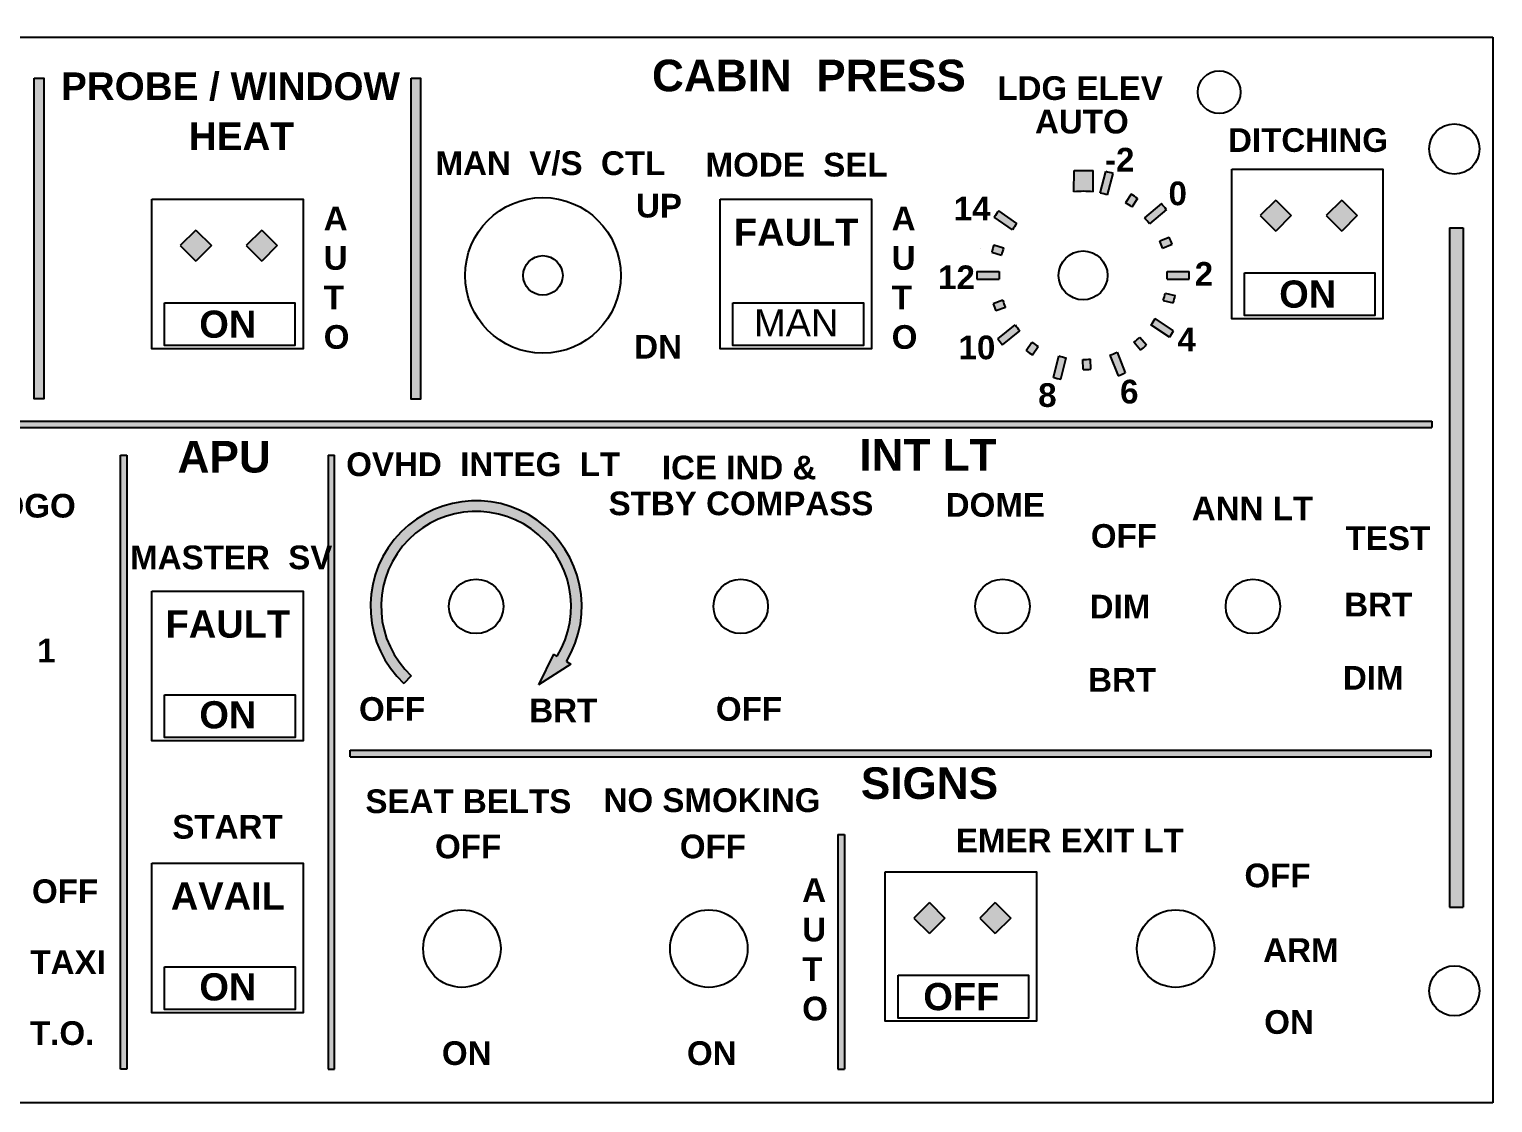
# Model space of a CAD drawing. Header units: millimetres. Extents: x -710 to 7903, y -55 to 3601.
# Drawn here: x 2500.8 to 2689, y 1351.8 to 1489.8 of the extents above; entities that cross this region are included whole.
import ezdxf

# ---------------------------------------------------------------- set-up
doc = ezdxf.new("R2010")
doc.units = ezdxf.units.MM
doc.styles.get("Standard").update_dxf_attribs({"font": 'sanss___.ttf'})

msp = doc.modelspace()

# ---------------------------------------------------------------- hatches: boundary and pattern name
h = msp.add_hatch(color=1)
h.paths.add_polyline_path([(2587.447067015283, 1564.914394578548), (2589.191364429568, 1563.229946145649, 0.01366994145240683), (2589.797381543831, 1563.857495238143), (2588.62345342735, 1564.991144442659, 0.1786244482589724), (2592.339416143695, 1574.188474909668), (2593.971368269696, 1574.188474909668, 0.01366994145241809), (2593.971368269696, 1575.060870809629), (2592.339416143694, 1575.060870809629, 0.1786244482589817), (2588.62345342735, 1584.258201276639), (2589.79738154383, 1585.391850481154, 0.01366994145242201), (2589.191364429566, 1586.019399573648), (2588.017436313087, 1584.885750369133, 0.4066194555028602), (2568.02198590957, 1584.885750369133), (2566.84805779309, 1586.019399573648, 0.01366994145242967), (2566.242040678827, 1585.391850481153), (2567.415968795308, 1584.258201276639, 0.1786244482589866), (2563.700006078962, 1575.060870809629), (2562.068053952961, 1575.060870809629, 0.0136699414524182), (2562.068053952961, 1574.188474909668), (2563.700006078962, 1574.188474909668, 0.1786244482589722), (2567.415968795307, 1564.991144442659), (2566.242040678826, 1563.857495238144, 0.0136699414524172), (2566.848057793089, 1563.229946145649), (2568.592355207374, 1564.914394578549, -2.46560203281836)])
h.paths.add_polyline_path([(2490.796476723608, 1575.060870809629), (2489.164524597607, 1575.060870809629, 0.1786244482589882), (2485.448561881262, 1584.258201276639), (2486.622489997741, 1585.391850481153, 0.01366994145241979), (2486.016472883479, 1586.019399573648), (2484.842544767, 1584.885750369133, 0.4066194555028602), (2464.847094363482, 1584.885750369133), (2463.673166247003, 1586.019399573647, 0.01366994145242233), (2463.06714913274, 1585.391850481152), (2464.241077249219, 1584.258201276639, 0.1786244482589881), (2460.525114532875, 1575.060870809629), (2458.893162406874, 1575.060870809629, 0.0136699414524182), (2458.893162406874, 1574.188474909668), (2460.525114532875, 1574.188474909668, 0.1786244482589722), (2464.241077249219, 1564.991144442659), (2463.067149132739, 1563.857495238144, 0.0136699414524073), (2463.673166247001, 1563.22994614565), (2465.417463661286, 1564.914394578549, -2.46560203281836), (2484.272175469196, 1564.914394578549), (2486.01647288348, 1563.22994614565, 0.01366994145241161), (2486.622489997743, 1563.857495238143), (2485.448561881262, 1564.991144442659, 0.1786244482589789), (2489.164524597608, 1574.188474909668), (2490.796476723608, 1574.188474909668, 0.01366994145241809)])
h.paths.add_polyline_path([(2576.39692933003, 1522.937562565607), (2576.39692933003, 1525.241034504411, 0.02807253241005069), (2574.561665903091, 1525.241034504411), (2574.561665903091, 1522.937562565607, 0.2332341007455402), (2563.789863763066, 1516.718459700406), (2561.794998547158, 1517.870195669807, 0.02807253241006165), (2560.877366833688, 1516.280810919442), (2563.560127226791, 1514.731918484313, -0.6244653193807282), (2587.39846800633, 1514.731918484312), (2590.081228399434, 1516.280810919442, 0.02807253241006167), (2589.163596685964, 1517.870195669807), (2587.168731470056, 1516.718459700406, 0.2332341007455371)])
h.paths.add_polyline_path([(2502.675420456557, 1483.556807130338), (2501.45538620696, 1483.556807130338), (2501.45538620696, 1442.283860294841), (2502.675420456557, 1442.283860294841)])
h.paths.add_polyline_path([(2551.145809807273, 1483.551630718095), (2549.925775557675, 1483.551630718094), (2549.925775557675, 1442.278683882597), (2551.145809807273, 1442.278683882597)])
h.paths.add_polyline_path([(2436.516813465238, 1473.730906119807), (2435.11715297752, 1473.730906119807), (2435.11715297752, 1442.302795323063), (2436.516813465238, 1442.302795323063)])
h.paths.add_polyline_path([(2404.043578763004, 1473.730906119807), (2402.643918275286, 1473.730906119806), (2402.643918275286, 1442.302795323063), (2404.043578763003, 1442.302795323063)])
h.paths.add_polyline_path([(2441.59499653982, 1549.730447976344), (2416.440827674206, 1549.730447976344), (2416.440827674206, 1542.663571479816), (2441.59499653982, 1542.663571479816)])
h.paths.add_polyline_path([(2440.77824089612, 1548.913692332644), (2440.77824089612, 1543.480327123517), (2417.257583317907, 1543.480327123517), (2417.257583317906, 1548.913692332644)], flags=16)
h.paths.add_polyline_path([(2636.254268334823, 1549.730447976344), (2611.100099469208, 1549.730447976344), (2611.100099469208, 1542.663571479817), (2636.254268334823, 1542.663571479817)])
h.paths.add_polyline_path([(2635.437512691122, 1548.913692332643), (2635.437512691122, 1543.480327123517), (2611.916855112909, 1543.480327123517), (2611.916855112908, 1548.913692332644)], flags=16)
h = msp.add_hatch(color=1)
h.paths.add_polyline_path([(2369.58909356406, 1464.292824059299), (2367.824921765562, 1464.292824059299), (2367.824921765562, 1376.942141597019), (2369.589093564059, 1376.942141597019)])
h.paths.add_polyline_path([(2369.589093564061, 1580.708006603659), (2367.824921765562, 1580.708006603659), (2367.824921765562, 1511.149291739664), (2369.589093564061, 1511.149291739664)])
h.paths.add_polyline_path([(2513.372656792613, 1435.060440174335), (2512.533180443611, 1435.060440174336), (2512.533180443613, 1356.112615557831), (2513.372656792614, 1356.112615557831)])
h.paths.add_polyline_path([(2540.08833923358, 1435.060440174336), (2539.248862884578, 1435.060440174335), (2539.248862884578, 1356.112615557831), (2540.088339233579, 1356.112615557831)])
h.paths.add_polyline_path([(2568.699609434773, 1409.209253307246), (2568.247452413966, 1409.466755226063), (2566.318401801163, 1405.505224563911), (2570.473582557832, 1408.198981516481), (2569.891579103889, 1408.530430546911, 2.103042146322652), (2549.002142110319, 1405.6875957267), (2549.939142992586, 1406.688456178508, -2.107635691648604)])
h.paths.add_polyline_path([(2681.112915392296, 1397.123511623143), (2542.07803044582, 1397.123511623142), (2542.07803044582, 1396.284035274141), (2681.112915392295, 1396.284035274141)])
h.paths.add_polyline_path([(2605.665134064003, 1386.292454553865), (2604.825657715, 1386.292454553865), (2604.825657715, 1356.112615557813), (2605.665134064003, 1356.112615557813)])
h.paths.add_polyline_path([(2685.232837538528, 1464.292824059298), (2683.468665740028, 1464.292824059298), (2683.468665740028, 1376.942141597019), (2685.232837538529, 1376.942141597019)])
h.paths.add_polyline_path([(2681.212306245927, 1439.425037947117), (2371.409213431267, 1439.425037947117), (2371.409213431267, 1438.600433456016), (2681.212306245925, 1438.600433456016)])
h = msp.add_hatch(color=1)
h.paths.add_polyline_path([(2640.720988616507, 1448.293138116659, -0.02271154475713796), (2639.806546879321, 1447.936625500567), (2640.842520275727, 1445.279391872565, 0.01796972891826396), (2641.756962012912, 1445.635904488657)])
h.paths.add_polyline_path([(2637.291443404885, 1447.408002258614, -0.02271624747609319), (2636.310649032801, 1447.366218349464), (2636.366523328626, 1446.05468010413, 0.02025612790529648), (2637.347317700711, 1446.09646401328)])
h.paths.add_polyline_path([(2634.18689015344, 1447.583075815492, -0.02271624747608008), (2633.234782304345, 1447.822228777144), (2632.539982342457, 1445.056114183817, 0.01797344834727036), (2633.492090191552, 1444.816961222164)])
h.paths.add_polyline_path([(2630.581818368005, 1449.028459236176, -0.02271624747606631), (2629.775709319621, 1449.588719619828), (2629.026517703703, 1448.510774153421, 0.02025612790531632), (2629.832626752087, 1447.950513769769)])
h.paths.add_polyline_path([(2628.216186956548, 1451.046549835359, -0.02271624747605698), (2627.602923839449, 1451.813108277084), (2625.375877298125, 1450.031423503273, 0.01797344834722086), (2625.989140415223, 1449.264865061549)])
h.paths.add_polyline_path([(2626.015431692833, 1454.979354403049), (2624.780317361658, 1454.534668241956, 0.02025193536668531), (2625.112793867024, 1453.611215855789), (2626.3479081982, 1454.055902016882, -0.02271154475710331)])
h.paths.add_polyline_path([(2625.543247344175, 1458.666356686283), (2622.691206508132, 1458.666356686283, 0.01797344834726497), (2622.691206508132, 1457.684672676341), (2625.543247344175, 1457.684672676341, -0.02271624747607526)])
h.paths.add_polyline_path([(2626.129764177686, 1461.720026551443), (2624.871351753798, 1462.093727872432, 0.02025612790528344), (2624.591890477108, 1461.15266204572), (2625.850302900998, 1460.77896072473, -0.02271624747605413)])
h.paths.add_polyline_path([(2625.498923510582, 1466.482717702214, 0.01796972891825552), (2624.930380166557, 1465.682678076882), (2627.255178029254, 1464.030574469524, -0.02271154475709728), (2627.823721373279, 1464.830614094857)])
h.paths.add_polyline_path([(2637.637758828817, 1471.660949625389), (2635.186336476605, 1471.660949625389), (2635.171992141451, 1468.921408446857, -0.05687950495086445), (2637.623347287142, 1468.908573064032)])
h.paths.add_polyline_path([(2640.211270091358, 1471.274908768404, 0.01796972891826554), (2639.260621044299, 1471.518981145915), (2638.551382497088, 1468.756534383533, -0.02271154475709755), (2639.502031544146, 1468.512462006021)])
h.paths.add_polyline_path([(2643.349170859078, 1468.065253424531, 0.02025612790531025), (2642.525861372917, 1468.599916856395), (2641.810898523179, 1467.498970613655, -0.02271624747611343), (2642.634208009341, 1466.96430718179)])
h.paths.add_polyline_path([(2647.045774644361, 1466.660023809599, 0.01797344834724121), (2646.408735953058, 1467.406940940984), (2644.238752395946, 1465.556182098691, -0.02271624747606059), (2644.875791087249, 1464.809264967306)])
h.paths.add_polyline_path([(2647.782491043504, 1462.177708140033, 0.02025193536669902), (2647.421172254802, 1463.090261518783), (2646.200635307862, 1462.606998904777, -0.02271154475707773), (2646.561954096564, 1461.694445526027)])
h.paths.add_polyline_path([(2649.991668362238, 1458.666356686283), (2647.139627526195, 1458.666356686282, -0.0227162474760592), (2647.139627526195, 1457.684672676341), (2649.991668362238, 1457.684672676341, 0.0179734483472523)])
h.paths.add_polyline_path([(2648.180438274788, 1455.576799754787), (2646.910683616844, 1455.909930812435, -0.02271154475708844), (2646.661613014774, 1454.960579048692), (2647.931367672717, 1454.627447991044, 0.02025193536668798)])
h.paths.add_polyline_path([(2645.610937470871, 1452.615100649622, -0.02271624747605866), (2645.068244896024, 1451.797061369037), (2647.444856320971, 1450.220401905086, 0.01797344834723695), (2647.987548895819, 1451.038441185669)])
h.paths.add_polyline_path([(2643.644489371937, 1450.206369964059, -0.02271624747610212), (2642.891375609414, 1449.576669117564), (2643.733424429029, 1448.569590028666, 0.0202561279053093), (2644.486538191551, 1449.199290875162)])
h = msp.add_hatch(color=1)
h.paths.add_polyline_path([(2661.125739607833, 1467.86811673321), (2659.130378997011, 1465.872756122389), (2661.125739607831, 1463.877395511567), (2663.121100218652, 1465.872756122389)])
h.paths.add_polyline_path([(2669.606111317627, 1463.877395511568), (2671.601471928447, 1465.872756122389), (2669.606111317626, 1467.86811673321), (2667.610750706805, 1465.872756122388)])
h = msp.add_hatch(color=1)
h.paths.add_polyline_path([(2522.240496912504, 1463.999681776059), (2520.245136301682, 1462.004321165237), (2522.240496912502, 1460.008960554416), (2524.235857523323, 1462.004321165238)])
h.paths.add_polyline_path([(2530.720868622298, 1460.008960554416), (2532.716229233118, 1462.004321165237), (2530.720868622297, 1463.999681776059), (2528.725508011476, 1462.004321165237)])
h = msp.add_hatch(color=1)
h.paths.add_polyline_path([(2616.5729983377, 1377.527539614443), (2614.577637726878, 1375.532179003622), (2616.572998337698, 1373.5368183928), (2618.568358948519, 1375.532179003622)])
h.paths.add_polyline_path([(2625.053370047493, 1373.536818392801), (2627.048730658314, 1375.532179003622), (2625.053370047493, 1377.527539614443), (2623.058009436672, 1375.532179003621)])

# ---------------------------------------------------------------- linework, layer by layer
at = {"color": 5}
for p, q in [((2364.028897205673, 1488.822799880535), (2689.028882263183, 1488.822799880535)), ((2689.028882263184, 1488.822799880535), (2689.028882263186, 1351.7876555062)), ((2689.028882263186, 1351.7876555062), (2364.028897205673, 1351.7876555062))]:
    msp.add_line(p, q, dxfattribs=at)
at = {"color": 1}
for p, q in [((2635.171992141451, 1468.921408446857), (2635.186336476604, 1471.660949625389)), ((2635.186336476604, 1471.660949625389), (2637.637758828818, 1471.660949625389)), ((2637.623347287142, 1468.908573064032), (2637.637758828818, 1471.660949625389)), ((2638.551382497087, 1468.75653438353), (2639.260621044298, 1471.518981145912)), ((2639.502031544146, 1468.51246200602), (2640.211270091357, 1471.274908768401)), ((2642.525861372917, 1468.599916856395), (2641.810898523179, 1467.498970613654)), ((2643.349170859078, 1468.06525342453), (2642.63420800934, 1466.964307181789)), ((2627.82372137328, 1464.830614094857), (2625.498923510582, 1466.482717702215)), ((2646.415448291297, 1467.412665831989), (2644.238752395945, 1465.556182098691)), ((2647.0524869826, 1466.665748700605), (2644.875791087247, 1464.809264967305)), ((2661.125739607833, 1467.86811673321), (2659.130378997011, 1465.872756122389)), ((2661.125739607833, 1467.86811673321), (2663.121100218653, 1465.872756122389)), ((2669.606111317626, 1467.86811673321), (2667.610750706805, 1465.872756122389)), ((2669.606111317626, 1467.86811673321), (2671.601471928448, 1465.872756122389)), ((2627.255178029254, 1464.030574469524), (2624.930380166556, 1465.682678076882)), ((2659.130378997011, 1465.872756122389), (2661.125739607831, 1463.877395511567)), ((2663.121100218653, 1465.872756122389), (2661.125739607831, 1463.877395511567)), ((2667.610750706805, 1465.872756122389), (2669.606111317627, 1463.877395511567)), ((2671.601471928448, 1465.872756122389), (2669.606111317627, 1463.877395511567)), ((2683.468665740028, 1464.292824059298), (2683.468665740028, 1376.942141597019)), ((2683.468665740028, 1464.292824059298), (2685.232837538528, 1464.292824059298)), ((2685.232837538528, 1464.292824059298), (2685.232837538529, 1376.942141597019)), ((2522.240496912504, 1463.999681776059), (2520.245136301682, 1462.004321165238)), ((2522.240496912504, 1463.999681776059), (2524.235857523324, 1462.004321165238)), ((2530.720868622297, 1463.999681776059), (2528.725508011476, 1462.004321165238)), ((2530.720868622297, 1463.999681776059), (2532.716229233119, 1462.004321165238)), ((2646.200635307861, 1462.606998904777), (2647.421172254802, 1463.090261518783)), ((2520.245136301682, 1462.004321165238), (2522.240496912502, 1460.008960554416)), ((2524.235857523324, 1462.004321165238), (2522.240496912502, 1460.008960554416)), ((2528.725508011476, 1462.004321165238), (2530.720868622298, 1460.008960554416)), ((2532.716229233119, 1462.004321165238), (2530.720868622298, 1460.008960554416)), ((2623.107811082045, 1461.593377998504), (2623.116268181058, 1461.590866557093)), ((2624.591890477109, 1461.15266204572), (2625.850302900997, 1460.77896072473)), ((2624.871351753797, 1462.093727872433), (2626.129764177686, 1461.720026551443)), ((2646.561954096563, 1461.694445526027), (2647.782491043505, 1462.177708140033)), ((2622.691206508132, 1458.666356686283), (2625.543247344176, 1458.666356686283)), ((2647.139627526195, 1458.666356686282), (2649.991668362239, 1458.666356686283)), ((2622.691206508132, 1457.684672676341), (2625.543247344176, 1457.684672676341)), ((2647.139627526195, 1457.684672676341), (2649.991668362239, 1457.684672676341)), ((2626.015431692835, 1454.979354403049), (2624.780317361659, 1454.534668241957)), ((2646.661613014772, 1454.960579048692), (2647.931367672717, 1454.627447991044)), ((2646.910683616842, 1455.909930812436), (2648.180438274788, 1455.576799754787)), ((2626.347908198201, 1454.055902016882), (2625.112793867025, 1453.61121585579)), ((2625.368988448847, 1450.025912276794), (2627.60292383945, 1451.813108277086)), ((2647.452207814348, 1450.215524876605), (2645.068244896023, 1451.797061369038)), ((2647.994900389196, 1451.033564157188), (2645.61093747087, 1452.615100649623)), ((2625.982251565944, 1449.25935383507), (2628.216186956549, 1451.046549835359)), ((2629.026517703704, 1448.510774153422), (2629.775709319622, 1449.58871961983)), ((2643.733424429029, 1448.569590028666), (2642.891375609414, 1449.576669117565)), ((2644.486538191552, 1449.199290875161), (2643.644489371936, 1450.20636996406)), ((2629.832626752087, 1447.95051376977), (2630.581818368005, 1449.028459236176)), ((2632.539982342457, 1445.056114183817), (2633.234782304345, 1447.822228777145)), ((2633.492090191553, 1444.816961222166), (2634.18689015344, 1447.583075815493)), ((2636.366523328626, 1446.05468010413), (2636.310649032801, 1447.366218349465)), ((2637.347317700711, 1446.09646401328), (2637.291443404885, 1447.408002258617)), ((2639.80654687932, 1447.93662550057), (2640.842520275726, 1445.279391872568)), ((2640.720988616506, 1448.293138116661), (2641.756962012911, 1445.635904488659)), ((2371.409213431267, 1439.425037947117), (2681.212306245925, 1439.425037947117)), ((2371.409213431267, 1438.600433456016), (2681.212306245925, 1438.600433456016)), ((2681.212306245926, 1439.425037947117), (2681.212306245925, 1438.600433456016)), ((2512.533180443613, 1356.112615557831), (2512.533180443612, 1435.060440174336)), ((2512.533180443612, 1435.060440174336), (2513.372656792613, 1435.060440174335)), ((2513.372656792613, 1435.060440174336), (2513.372656792613, 1356.112615557831)), ((2539.248862884579, 1435.060440174336), (2539.248862884579, 1356.112615557831)), ((2539.248862884578, 1435.060440174335), (2540.08833923358, 1435.060440174336)), ((2540.088339233578, 1356.112615557831), (2540.08833923358, 1435.060440174336)), ((2568.247452413965, 1409.466755226063), (2566.318401801163, 1405.505224563911)), ((2570.473582557832, 1408.198981516481), (2566.318401801163, 1405.505224563911)), ((2568.247452413965, 1409.466755226063), (2568.699609434774, 1409.209253307246)), ((2569.891579103889, 1408.530430546911), (2570.473582557832, 1408.198981516481)), ((2549.939142992586, 1406.688456178508), (2549.002142110319, 1405.6875957267)), ((2542.07803044582, 1397.123511623142), (2681.112915392297, 1397.123511623142)), ((2542.07803044582, 1396.284035274141), (2542.078030445821, 1397.123511623143)), ((2681.112915392296, 1396.284035274141), (2681.112915392296, 1397.123511623143)), ((2542.07803044582, 1396.284035274141), (2681.112915392297, 1396.284035274141)), ((2604.825657715001, 1386.292454553865), (2604.825657715001, 1356.112615557814)), ((2604.82565771501, 1386.292454553865), (2605.66513406401, 1386.292454553865)), ((2605.665134064003, 1386.292454553865), (2605.665134064003, 1356.112615557813)), ((2616.5729983377, 1377.527539614443), (2614.577637726878, 1375.532179003622)), ((2616.5729983377, 1377.527539614443), (2618.56835894852, 1375.532179003622)), ((2625.053370047493, 1377.527539614443), (2623.058009436672, 1375.532179003622)), ((2625.053370047493, 1377.527539614443), (2627.048730658315, 1375.532179003622)), ((2683.468665740028, 1376.942141597019), (2685.232837538527, 1376.942141597019)), ((2614.577637726878, 1375.532179003622), (2616.572998337698, 1373.5368183928)), ((2618.56835894852, 1375.532179003622), (2616.572998337698, 1373.5368183928)), ((2623.058009436672, 1375.532179003622), (2625.053370047494, 1373.5368183928)), ((2627.048730658315, 1375.532179003622), (2625.053370047494, 1373.5368183928)), ((2513.372656792613, 1356.112615557831), (2512.533180443612, 1356.112615557831)), ((2539.248862884579, 1356.112615557831), (2540.088339233578, 1356.112615557831)), ((2604.825657715002, 1356.112615557813), (2605.665134064002, 1356.112615557813))]:
    msp.add_line(p, q, dxfattribs=at)
for points in [[(2501.45538620696, 1483.556807130338), (2502.675420456557, 1483.556807130338), (2502.675420456557, 1442.283860294841), (2501.45538620696, 1442.283860294841)], [(2549.925775557675, 1483.551630718094), (2551.145809807273, 1483.551630718094), (2551.145809807273, 1442.278683882597), (2549.925775557675, 1442.278683882597)], [(2657.096820892221, 1458.513101380751), (2673.874241495753, 1458.513101380751), (2673.874241495753, 1453.017510762001), (2657.096820892221, 1453.017510762001)], [(2518.211578196892, 1454.6446664236), (2534.988998800424, 1454.6446664236), (2534.988998800424, 1449.14907580485), (2518.211578196892, 1449.14907580485)], [(2591.313632582062, 1454.639490011356), (2608.091053185594, 1454.639490011356), (2608.091053185594, 1449.143899392606), (2591.313632582062, 1449.143899392606)], [(2518.221719353186, 1404.246200641194), (2534.999139956718, 1404.246200641194), (2534.999139956718, 1398.750610022444), (2518.221719353186, 1398.750610022444)], [(2518.221719353186, 1369.261365983522), (2534.999139956718, 1369.261365983522), (2534.999139956718, 1363.765775364772), (2518.221719353186, 1363.765775364772)], [(2612.544079622088, 1368.172524261984), (2629.32150022562, 1368.172524261984), (2629.32150022562, 1362.676933643234), (2612.544079622088, 1362.676933643234)]]:
    msp.add_lwpolyline(points, close=True, dxfattribs=at)
at = {"color": 5}
for points in [[(2655.46332432729, 1471.830212646877), (2674.908398427969, 1471.830212646877), (2674.908398427969, 1452.609026492541), (2655.46332432729, 1452.609026492541)], [(2516.578081631961, 1467.961777689726), (2536.02315573264, 1467.961777689726), (2536.02315573264, 1448.74059153539), (2516.578081631961, 1448.74059153539)], [(2589.680136017132, 1467.956601277481), (2609.12521011781, 1467.956601277481), (2609.12521011781, 1448.735415123145), (2589.680136017132, 1448.735415123145)], [(2516.588222788256, 1417.56331190732), (2536.033296888934, 1417.56331190732), (2536.033296888934, 1398.342125752984), (2516.588222788256, 1398.342125752984)], [(2516.588222788256, 1382.578477249648), (2536.033296888934, 1382.578477249648), (2536.033296888934, 1363.357291095312), (2516.588222788256, 1363.357291095312)], [(2610.910583057157, 1381.48963552811), (2630.355657157836, 1381.48963552811), (2630.355657157836, 1362.268449373774), (2610.910583057157, 1362.268449373774)]]:
    msp.add_lwpolyline(points, close=True, dxfattribs=at)
for centre, radius in [((2653.853061241417, 1481.72613477448), 2.745016670867489), ((2684.085869412575, 1474.433900889671), 3.229029494033448), ((2684.085869412575, 1366.176554497064), 3.229029494033448)]:
    msp.add_circle(centre, radius)
at = {"color": 1}
msp.add_circle((2566.878967167464, 1458.175514681312), 10.00698558981408, dxfattribs=at)
at = {"color": 5}
for centre, radius in [((2566.878967167464, 1458.175514681312), 2.53911963019168), ((2636.341437435185, 1458.175514681312), 3.144186350925164), ((2558.290153404961, 1415.608614326222), 3.501922282056383), ((2592.310167867859, 1415.608614326222), 3.501922282056383), ((2625.989503666022, 1415.608614326222), 3.501922282056383), ((2658.19596532899, 1415.608614326222), 3.501922282056383), ((2556.464556952906, 1371.602811198825), 4.98343813174685), ((2588.214911377083, 1371.602811198825), 4.98343813174685), ((2648.250819735931, 1371.602811198825), 4.98343813174685)]:
    msp.add_circle(centre, radius, dxfattribs=at)
at = {"color": 1}
for centre, radius, start, end in [((2636.341437435185, 1458.175514681312), 13.65905305047578, 73.54176676455049, 77.6596820664854), ((2636.341437435185, 1458.175514681312), 10.80934017946612, 83.18910432289626, 96.21089567710675), ((2636.341437435185, 1458.175514681312), 10.80934017946612, 72.99862043317016, 78.2028283978592), ((2636.341437435185, 1458.175514681312), 12.1208605366721, 54.67913611389164, 59.32086388612811), ((2636.341437435185, 1458.175514681312), 13.65905305047578, 142.541766764529, 146.6596820664675), ((2636.341437435185, 1458.175514681312), 10.80934017946612, 54.39735740364432, 59.60264259637695), ((2636.341437435185, 1458.175514681312), 13.65905305047578, 38.40117030602527, 42.51993776306873), ((2636.341437435185, 1458.175514681312), 10.80934017946612, 141.9986204331495, 147.2028283978431), ((2636.341437435185, 1458.175514681312), 10.80934017946612, 37.85791143818569, 43.06319663091183), ((2636.341437435185, 1458.175514681312), 10.80934017946612, 18.99862043315784, 24.20282839784903), ((2636.341437435185, 1458.175514681312), 12.1208605366721, 19.2803407619179, 23.92110806908886), ((2636.341437435185, 1458.175514681312), 12.1208605366721, 161.1396901484239, 165.7814179206555), ((2636.341437435185, 1458.175514681312), 10.80934017946612, 160.857911438176, 166.0631966308976), ((2636.341437435185, 1458.175514681312), 13.65905305047578, 177.9406162714747, 182.0593837285224), ((2636.341437435185, 1458.175514681312), 10.80934017946612, 177.3973574036333, 182.6026425963631), ((2636.341437435185, 1458.175514681312), 10.80934017946612, 357.3973574036357, 2.602642596360621), ((2636.341437435185, 1458.175514681312), 13.65905305047578, 357.9406162714786, 2.059383728523346), ((2636.341437435185, 1458.175514681312), 10.80934017946612, 197.1986204331623, 202.4028283978554), ((2636.341437435185, 1458.175514681312), 10.80934017946612, 342.6971716021557, 347.9013795668506), ((2636.341437435185, 1458.175514681312), 12.1208605366721, 342.9788919309179, 347.6196592380884), ((2636.341437435185, 1458.175514681312), 12.1208605366721, 197.4803407619264, 202.1211080690952), ((2636.341437435185, 1458.175514681312), 10.80934017946612, 216.0579114381911, 221.2631966309155), ((2636.341437435185, 1458.175514681312), 10.80934017946612, 323.8368033690945, 329.042088561822), ((2636.341437435185, 1458.175514681312), 13.65905305047578, 216.6011703060354, 220.7199377630735), ((2636.341437435185, 1458.175514681312), 10.80934017946612, 232.5973574036499, 237.8026425963832), ((2636.341437435185, 1458.175514681312), 10.80934017946612, 307.2973574036305, 312.50264259636), ((2636.341437435185, 1458.175514681312), 13.65905305047578, 324.3800622369371, 328.4988296939798), ((2636.341437435185, 1458.175514681312), 12.1208605366721, 232.8791361139019, 237.5208638861369), ((2636.341437435185, 1458.175514681312), 10.80934017946612, 253.2973574036122, 258.5026425963372), ((2636.341437435185, 1458.175514681312), 10.80934017946612, 269.8368033690724, 275.0420885618051), ((2636.341437435185, 1458.175514681312), 10.80934017946612, 288.6971716021404, 293.9013795668344), ((2636.341437435185, 1458.175514681312), 12.1208605366721, 307.5791361138762, 312.2208638861144), ((2636.341437435185, 1458.175514681312), 12.1208605366721, 270.1185820793231, 274.7603098515558), ((2636.341437435185, 1458.175514681312), 13.65905305047578, 289.2403179335172, 293.3582332354512), ((2636.341437435185, 1458.175514681312), 13.65905305047578, 253.8406162714523, 257.9593837285001), ((2558.290153404961, 1415.608614326222), 13.5902083818255, 328.6120792497931, 226.8874210290867), ((2558.290153404961, 1415.608614326222), 12.21918967394369, 328.4182876030243, 226.8874210290865)]:
    msp.add_arc(centre, radius, start, end, dxfattribs=at)

# ---------------------------------------------------------------- texts
for s, insert, char_height, width, attachment_point in [('{\\fSansSerif|b1|i0|c2|p2;CABIN  PRESS}', (2580.908884821992, 1485.91005167233), 4.062591408306687, 45.17449298859226, 1), ('{\\fSansSerif|b1|i0|c2|p2;PROBE / WINDOW}', (2504.905861816871, 1484.274557309198), 3.554767482268352, 43.64373740899551, 1), ('{\\fSansSerif|b1|i0|c2|p2;LDG ELEV}', (2625.318192954523, 1483.783298529585), 3.046943556230016, 26.80558750071877, 1), ('{\\fSansSerif|b1|i0|c2|p2;AUTO}', (2630.158373908044, 1479.474521882577), 3.046943556230016, 26.80558750071877, 1), ('{\\fSansSerif|b1|i0|c2|p2;HEAT}', (2521.340638722288, 1477.848309702212), 3.554767482268352, 15.98025193214885, 1), ('{\\fSansSerif|b1|i0|c2|p2;DITCHING}', (2654.988943544159, 1477.103598763575), 3.046943556230016, 26.80558750071877, 1), ('{\\fSansSerif|b1|i0|c2|p2;MAN  V/S  CTL}', (2553.060156057993, 1474.128539835161), 3.046943556230016, 32.24928569139497, 1), ('{\\fSansSerif|b1|i0|c2|p2;MODE  SEL}', (2587.792323588467, 1473.934776695745), 3.046943556230016, 26.80558750071877, 1), ('{\\fSansSerif|b1|i0|c2|p2;-2}', (2639.164782873785, 1474.575382221918), 3.046943556230016, 26.80558750071877, 1), ('{\\fSansSerif|b1|i0|c2|p2;0}', (2647.332836902011, 1470.241619234102), 3.046943556230016, 2.436842520944537, 1), ('{\\fSansSerif|b1|i0|c2|p2;UP}', (2578.846701269989, 1468.663765090917), 3.046943556230016, 4.744192681835342, 1), ('{\\fSansSerif|b1|i0|c2|p2;14}', (2619.710659308532, 1468.291227563872), 3.046943556230016, 4.34118361413132, 1), ('{\\fSansSerif|b1|i0|c2|p2;A\\PU\\PT\\PO}', (2538.685448729522, 1467.020976299273), 3.046943556230016, 4.744185057957699, 1), ('{\\fSansSerif|b1|i0|c2|p2;A\\PU\\PT\\PO}', (2611.728206562144, 1467.015799887029), 3.046943556230016, 4.744185057957699, 1), ('{\\fSansSerif|b1|i0|c2|p2;FAULT\\P\\P}MAN', (2599.452557890306, 1465.485827244864), 3.5, 20.9703, 2), ('{\\fSansSerif|b1|i0|c2|p2;12}', (2617.69608197838, 1459.450452165363), 3.046943556230016, 4.341168204038012, 1), ('{\\fSansSerif|b1|i0|c2|p2;2}', (2650.70078891599, 1459.889305131863), 3.046943556230016, 2.436843891487559, 1), ('{\\fSansSerif|b1|i0|c2|p2;ON}', (2665.235746200465, 1457.523340859297), 3.5, 20.9703, 2), ('{\\fSansSerif|b1|i0|c2|p2;ON}', (2526.350503505136, 1453.654905902146), 3.5, 20.9703, 2), ('{\\fSansSerif|b1|i0|c2|p2;4}', (2648.495909592836, 1451.460336649883), 3.046943556230016, 2.436843891487559, 1), ('{\\fSansSerif|b1|i0|c2|p2;DN}', (2578.613294062883, 1450.523222948321), 3.046943556230016, 4.744192681835342, 1), ('{\\fSansSerif|b1|i0|c2|p2;10}', (2620.323779517167, 1450.434610482629), 3.046943556230016, 2.436843891487559, 1), ('{\\fSansSerif|b1|i0|c2|p2;8}', (2630.571821424963, 1444.307344500899), 3.046943556230016, 2.436843891487559, 1), ('{\\fSansSerif|b1|i0|c2|p2;6}', (2641.101475871961, 1444.755830430326), 3.046943556230016, 2.436843891487559, 1), ('{\\fSansSerif|b1|i0|c2|p2;APU}', (2525.883053618281, 1434.825627686604), 4.062591408306687, 18.10544643504479, 5), ('{\\fSansSerif|b1|i0|c2|p2;INT LT}', (2616.394243185602, 1435.093882459255), 4.062591408306687, 18.10544643504479, 5), ('{\\fSansSerif|b1|i0|c2|p2;OVHD  INTEG  LT}', (2541.577297174606, 1435.41046481043), 3.046943556230016, 35.0592249508246, 1), ('{\\fSansSerif|b1|i0|c2|p2;ICE IND &}', (2592.106559603134, 1433.446492894609), 3.046943556230016, 35.05924977061984, 5), ('{\\fSansSerif|b1|i0|c2|p2;STBY COMPASS}', (2592.353562004285, 1428.838743616711), 3.046943556230016, 35.05924977061984, 5), ('{\\fSansSerif|b1|i0|c2|p2;NAV  &  LOGO}', (2477.47579890893, 1430.079669781892), 3.046943556230016, 29.94881455276971, 1), ('{\\fSansSerif|b1|i0|c2|p2;DOME}', (2625.057131553388, 1428.641272373895), 3.046943556230016, 35.05924977061984, 5), ('{\\fSansSerif|b1|i0|c2|p2;ANN LT}', (2658.126511673958, 1428.20958791482), 3.046943556230016, 18.1054142567992, 5), ('{\\fSansSerif|b1|i0|c2|p2;OFF}', (2637.340538260238, 1426.193698049432), 3.046943556230016, 7.837575599472782, 1), ('{\\fSansSerif|b1|i0|c2|p2;TEST}', (2675.548652988324, 1424.375542748894), 3.046943556230016, 13.15059718085104, 5), ('{\\fSansSerif|b1|i0|c2|p2;MASTER  SV}', (2513.787650538065, 1423.437872262168), 3.046943556230016, 26.10239856590232, 1), ('{\\fSansSerif|b1|i0|c2|p2;BRT}', (2674.301366903436, 1415.841619043387), 3.046943556230016, 10.08457065283969, 5), ('{\\fSansSerif|b1|i0|c2|p2;DIM}', (2641.088569007065, 1415.585963265397), 3.046943556230016, 10.08458643944853, 5), ('{\\fSansSerif|b1|i0|c2|p2;FAULT\\P\\PON}', (2526.36064466143, 1415.092537874702), 3.5, 20.9703, 2), ('{\\fSansSerif|b1|i0|c2|p2;1}', (2501.835053123086, 1411.448584067811), 3.046943556230016, 3.016677250238131, 1), ('{\\fSansSerif|b1|i0|c2|p2;DIM}', (2673.657722795858, 1406.427902712637), 3.046943556230016, 10.08458643944853, 5), ('{\\fSansSerif|b1|i0|c2|p2;BRT}', (2641.369520988819, 1406.157694055078), 3.046943556230016, 10.08457065283969, 5), ('{\\fSansSerif|b1|i0|c2|p2;OFF}', (2543.223559959706, 1403.94280390514), 3.046943556230016, 7.837575599472782, 1), ('{\\fSansSerif|b1|i0|c2|p2;BRT}', (2569.497106714016, 1402.231915379448), 3.046943556230016, 10.08457065283969, 5), ('{\\fSansSerif|b1|i0|c2|p2;OFF}', (2589.12204109848, 1403.94280390514), 3.046943556230016, 7.837575599472782, 1), ('{\\fSansSerif|b1|i0|c2|p2;SIGNS}', (2616.592195355586, 1392.854005608372), 4.062591408306687, 18.10544643504479, 5), ('{\\fSansSerif|b1|i0|c2|p2;SEAT BELTS}', (2557.292432190112, 1390.533972596037), 3.046943556230016, 27.88213746151923, 5), ('{\\fSansSerif|b1|i0|c2|p2;NO SMOKING}', (2588.623040758889, 1390.667206097281), 3.046943556230016, 27.88217422392004, 5), ('{\\fSansSerif|b1|i0|c2|p2;START}', (2519.217816827651, 1388.792916598967), 3.046943556230016, 21.4039659642342, 1), ('{\\fSansSerif|b1|i0|c2|p2;OFF}', (2553.002391012304, 1386.264428118312), 3.046943556230016, 7.837575599472782, 1), ('{\\fSansSerif|b1|i0|c2|p2;OFF}', (2584.484052172068, 1386.264428118312), 3.046943556230016, 7.837575599472782, 1), ('{\\fSansSerif|b1|i0|c2|p2;EMER EXIT LT}', (2634.644692819511, 1385.517294597816), 3.046943556230016, 34.91443431846786, 5), ('{\\fSansSerif|b1|i0|c2|p2;OFF}', (2657.096213982624, 1382.540842726151), 3.046943556230016, 7.837575599472782, 1), ('{\\fSansSerif|b1|i0|c2|p2;OFF}', (2501.165017441085, 1380.510655174224), 3.046943556230016, 7.837575599472782, 1), ('{\\fSansSerif|b1|i0|c2|p2;AVAIL\\P\\PON}', (2526.36064466143, 1380.10770321703), 3.5, 20.9703, 2), ('{\\fSansSerif|b1|i0|c2|p2;A\\PU\\PT\\PO}', (2600.221894881619, 1380.660930885517), 3.046943556230016, 5.329085637828792, 1), ('{\\fSansSerif|b1|i0|c2|p2;ARM}', (2664.359285989713, 1371.415491337567), 3.046943556230016, 18.10544643504479, 5), ('{\\fSansSerif|b1|i0|c2|p2;TAXI}', (2500.969231285065, 1371.385253154038), 3.046943556230016, 10.88153186479311, 1), ('{\\fSansSerif|b1|i0|c2|p2;OFF}', (2620.683004930332, 1367.18276374053), 3.5, 20.9703, 2), ('{\\fSansSerif|b1|i0|c2|p2;ON}', (2659.641480096284, 1363.691346891852), 3.046943556230016, 6.055575939163044, 1), ('{\\fSansSerif|b1|i0|c2|p2;T.O.}', (2500.911394103628, 1362.266785787834), 3.046943556230016, 10.88154952236425, 1), ('{\\fSansSerif|b1|i0|c2|p2;ON}', (2553.882729752439, 1359.691256787934), 3.046943556230016, 6.055575939163044, 1), ('{\\fSansSerif|b1|i0|c2|p2;ON}', (2585.397219081321, 1359.691256787934), 3.046943556230016, 6.055575939163044, 1)]:
    msp.add_mtext(s, dxfattribs=dict(at, insert=insert, char_height=char_height, width=width, attachment_point=attachment_point))

doc.saveas('drawing.dxf')
